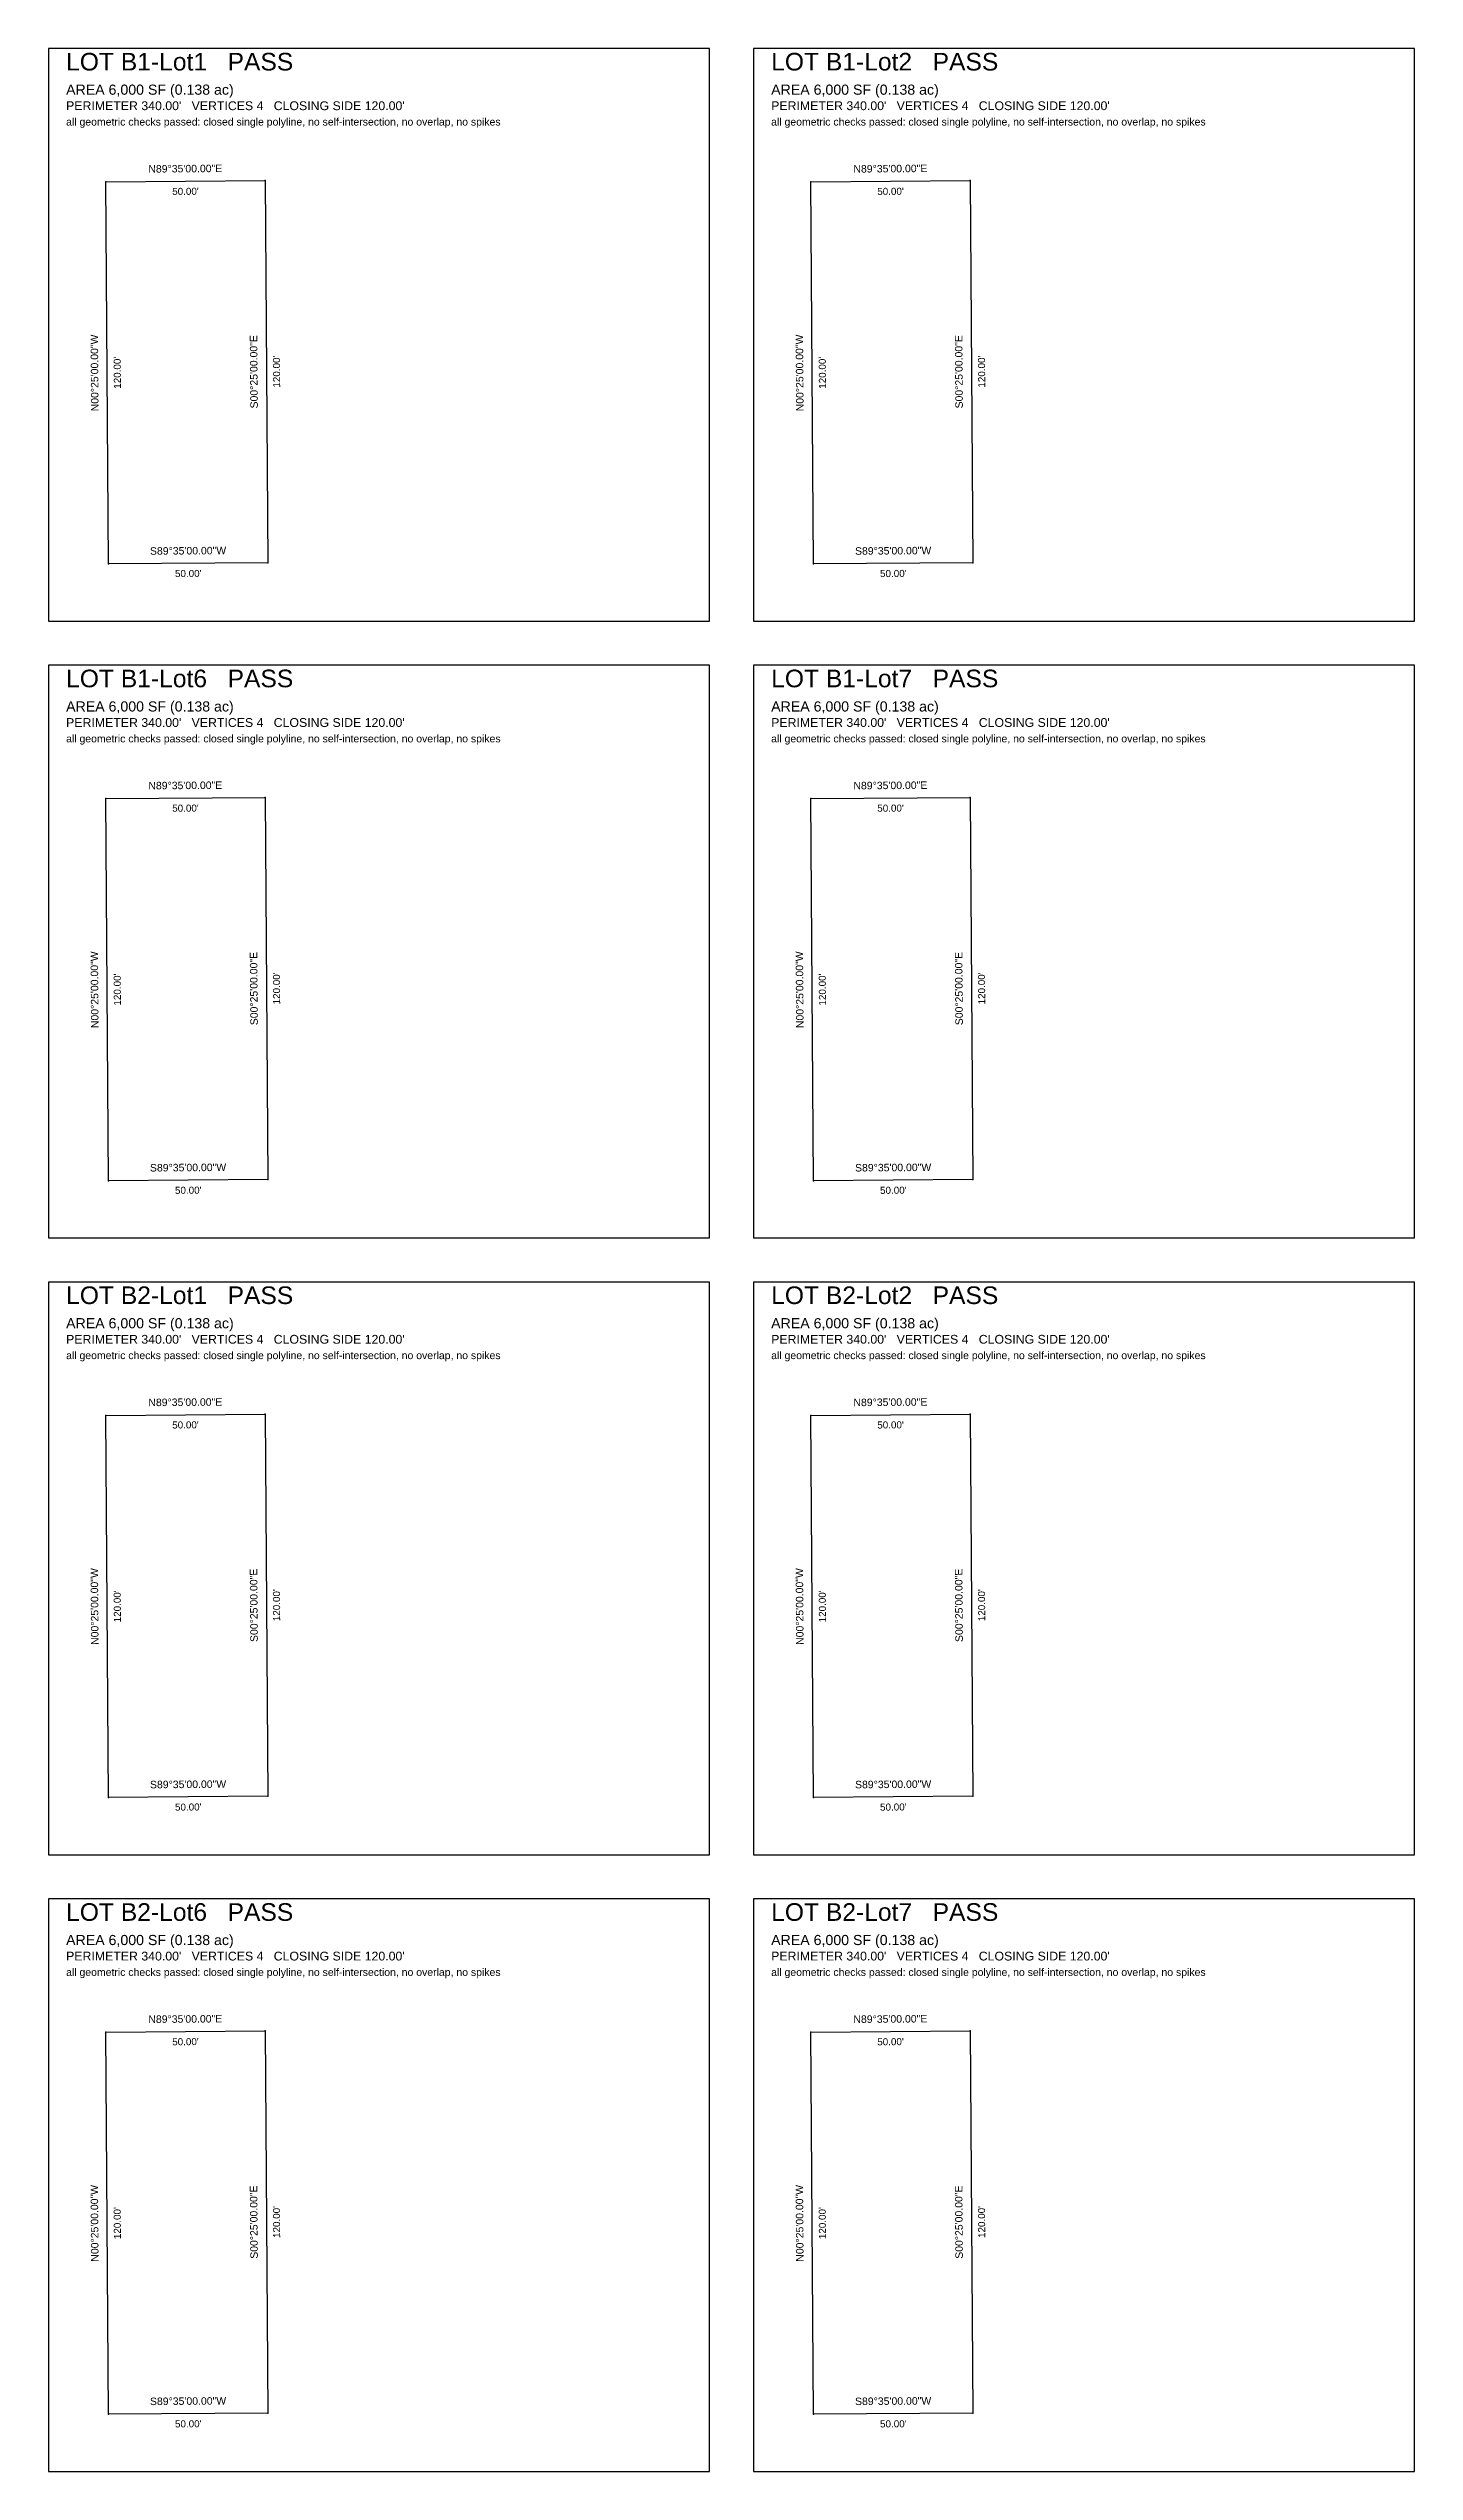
# Model space of a CAD drawing. Extents: x 0 to 1580, y -840 to 260.
# Drawn here: x 0 to 620, y -840 to 260 of the extents above; entities that cross this region are included whole.
import ezdxf
from ezdxf.enums import TextEntityAlignment as Align

# ---------------------------------------------------------------- set-up
doc = ezdxf.new("R2010")
doc.units = 0
doc.linetypes.add('ROT_0.42', pattern=[0])
doc.linetypes.add('ROT_90.42', pattern=[0])
for name, color, linetype in [('LOT_POLYLINE', 4, 'CONTINUOUS'), ('SHEET_FRAME', 8, 'CONTINUOUS'), ('SHEET_LABELS', 7, 'CONTINUOUS')]:
    doc.layers.add(name, color=color, linetype=linetype)
doc.styles.get("Standard").update_dxf_attribs({"font": 'Arial'})

msp = doc.modelspace()

# ---------------------------------------------------------------- linework, layer by layer
at = {"layer": 'LOT_POLYLINE'}
for points in [[(26, 199.4743), (98.281, 200), (99.5425, 26.5257), (27.2616, 26)], [(346, 199.4743), (418.281, 200), (419.5425, 26.5257), (347.2616, 26)], [(26, -80.5257), (98.281, -80), (99.5425, -253.4743), (27.2616, -254)], [(346, -80.5257), (418.281, -80), (419.5425, -253.4743), (347.2616, -254)], [(26, -360.5257), (98.281, -360), (99.5425, -533.4743), (27.2616, -534)], [(346, -360.5257), (418.281, -360), (419.5425, -533.4743), (347.2616, -534)], [(26, -640.5257), (98.281, -640), (99.5425, -813.4743), (27.2616, -814)], [(346, -640.5257), (418.281, -640), (419.5425, -813.4743), (347.2616, -814)]]:
    msp.add_lwpolyline(points, close=True, dxfattribs=at)
at = {"layer": 'SHEET_FRAME'}
for p, q in [((300, 260), (0, 260)), ((0, 260), (0, 0)), ((300, 0), (300, 260)), ((620, 260), (320, 260)), ((320, 260), (320, 0)), ((620, 0), (620, 260)), ((0, 0), (300, 0)), ((320, 0), (620, 0)), ((300, -20), (0, -20)), ((0, -20), (0, -280)), ((300, -280), (300, -20)), ((620, -20), (320, -20)), ((320, -20), (320, -280)), ((620, -280), (620, -20)), ((0, -280), (300, -280)), ((320, -280), (620, -280)), ((300, -300), (0, -300)), ((0, -300), (0, -560)), ((300, -560), (300, -300)), ((620, -300), (320, -300)), ((320, -300), (320, -560)), ((620, -560), (620, -300)), ((0, -560), (300, -560)), ((320, -560), (620, -560)), ((300, -580), (0, -580)), ((0, -580), (0, -840)), ((300, -840), (300, -580)), ((620, -580), (320, -580)), ((320, -580), (320, -840)), ((620, -840), (620, -580)), ((0, -840), (300, -840)), ((320, -840), (620, -840))]:
    msp.add_line(p, q, dxfattribs=at)
at = {"layer": 'SHEET_LABELS'}
for p in [(26, 199.4743), (98.281, 200), (346, 199.4743), (418.281, 200), (27.2616, 26), (99.5425, 26.5257), (347.2616, 26), (419.5425, 26.5257), (26, -80.5257), (98.281, -80), (346, -80.5257), (418.281, -80), (27.2616, -254), (99.5425, -253.4743), (347.2616, -254), (419.5425, -253.4743), (26, -360.5257), (98.281, -360), (346, -360.5257), (418.281, -360), (27.2616, -534), (99.5425, -533.4743), (347.2616, -534), (419.5425, -533.4743), (26, -640.5257), (98.281, -640), (346, -640.5257), (418.281, -640), (27.2616, -814), (99.5425, -813.4743), (347.2616, -814), (419.5425, -813.4743)]:
    msp.add_point(p, dxfattribs=at)

# ---------------------------------------------------------------- texts
for s, height, p in [('LOT B1-Lot1   PASS', 8, (8, 250)), ('LOT B1-Lot2   PASS', 8, (328, 250)), ('AREA 6,000 SF (0.138 ac)', 4.6, (8, 239)), ('AREA 6,000 SF (0.138 ac)', 4.6, (328, 239)), ("PERIMETER 340.00'   VERTICES 4   CLOSING SIDE 120.00'", 4, (8, 232)), ("PERIMETER 340.00'   VERTICES 4   CLOSING SIDE 120.00'", 4, (328, 232)), ('all geometric checks passed: closed single polyline, no self-intersection, no overlap, no spikes', 3.4, (8, 225)), ('all geometric checks passed: closed single polyline, no self-intersection, no overlap, no spikes', 3.4, (328, 225)), ('LOT B1-Lot6   PASS', 8, (8, -30)), ('LOT B1-Lot7   PASS', 8, (328, -30)), ('AREA 6,000 SF (0.138 ac)', 4.6, (8, -41)), ("PERIMETER 340.00'   VERTICES 4   CLOSING SIDE 120.00'", 4, (8, -48)), ('AREA 6,000 SF (0.138 ac)', 4.6, (328, -41)), ("PERIMETER 340.00'   VERTICES 4   CLOSING SIDE 120.00'", 4, (328, -48)), ('all geometric checks passed: closed single polyline, no self-intersection, no overlap, no spikes', 3.4, (8, -55)), ('all geometric checks passed: closed single polyline, no self-intersection, no overlap, no spikes', 3.4, (328, -55)), ('LOT B2-Lot1   PASS', 8, (8, -310)), ('LOT B2-Lot2   PASS', 8, (328, -310)), ('AREA 6,000 SF (0.138 ac)', 4.6, (8, -321)), ('AREA 6,000 SF (0.138 ac)', 4.6, (328, -321)), ("PERIMETER 340.00'   VERTICES 4   CLOSING SIDE 120.00'", 4, (8, -328)), ("PERIMETER 340.00'   VERTICES 4   CLOSING SIDE 120.00'", 4, (328, -328)), ('all geometric checks passed: closed single polyline, no self-intersection, no overlap, no spikes', 3.4, (8, -335)), ('all geometric checks passed: closed single polyline, no self-intersection, no overlap, no spikes', 3.4, (328, -335)), ('LOT B2-Lot6   PASS', 8, (8, -590)), ('LOT B2-Lot7   PASS', 8, (328, -590)), ('AREA 6,000 SF (0.138 ac)', 4.6, (8, -601)), ("PERIMETER 340.00'   VERTICES 4   CLOSING SIDE 120.00'", 4, (8, -608)), ('AREA 6,000 SF (0.138 ac)', 4.6, (328, -601)), ("PERIMETER 340.00'   VERTICES 4   CLOSING SIDE 120.00'", 4, (328, -608)), ('all geometric checks passed: closed single polyline, no self-intersection, no overlap, no spikes', 3.4, (8, -615)), ('all geometric checks passed: closed single polyline, no self-intersection, no overlap, no spikes', 3.4, (328, -615))]:
    msp.add_text(s, height=height, dxfattribs=at).set_placement(p)
at = {"layer": 'SHEET_LABELS', "linetype": 'ROT_0.42'}
for s, p in [('N89%%d35\'00.00"E', (62.1187, 202.7371)), ('N89%%d35\'00.00"E', (382.1187, 202.7371)), ('S89%%d35\'00.00"W', (63.3802, 29.2627)), ('S89%%d35\'00.00"W', (383.3802, 29.2627)), ('N89%%d35\'00.00"E', (62.1187, -77.2629)), ('N89%%d35\'00.00"E', (382.1187, -77.2629)), ('S89%%d35\'00.00"W', (63.3802, -250.7373)), ('S89%%d35\'00.00"W', (383.3802, -250.7373)), ('N89%%d35\'00.00"E', (62.1187, -357.2629)), ('N89%%d35\'00.00"E', (382.1187, -357.2629)), ('S89%%d35\'00.00"W', (63.3802, -530.7373)), ('S89%%d35\'00.00"W', (383.3802, -530.7373)), ('N89%%d35\'00.00"E', (62.1187, -637.2629)), ('N89%%d35\'00.00"E', (382.1187, -637.2629)), ('S89%%d35\'00.00"W', (63.3802, -810.7373)), ('S89%%d35\'00.00"W', (383.3802, -810.7373))]:
    msp.add_text(s, height=3.4, rotation=0.42, dxfattribs=at).set_placement(p, align=Align.BOTTOM_CENTER)
for p in [(62.1623, 196.7373), (382.1623, 196.7373), (63.4239, 23.2629), (383.4239, 23.2629), (62.1623, -83.2627), (382.1623, -83.2627), (63.4239, -256.7371), (383.4239, -256.7371), (62.1623, -363.2627), (382.1623, -363.2627), (63.4239, -536.7371), (383.4239, -536.7371), (62.1623, -643.2627), (382.1623, -643.2627), (63.4239, -816.7371), (383.4239, -816.7371)]:
    msp.add_text("50.00'", height=3.2, rotation=0.42, dxfattribs=at).set_placement(p, align=Align.TOP_CENTER)
at = {"layer": 'SHEET_LABELS', "linetype": 'ROT_90.42'}
for s, p in [('N00%%d25\'00.00"W', (23.6309, 112.7154)), ('S00%%d25\'00.00"E', (95.9118, 113.241)), ('N00%%d25\'00.00"W', (343.6309, 112.7154)), ('S00%%d25\'00.00"E', (415.9118, 113.241)), ('N00%%d25\'00.00"W', (23.6309, -167.2846)), ('S00%%d25\'00.00"E', (95.9118, -166.759)), ('N00%%d25\'00.00"W', (343.6309, -167.2846)), ('S00%%d25\'00.00"E', (415.9118, -166.759)), ('N00%%d25\'00.00"W', (23.6309, -447.2846)), ('S00%%d25\'00.00"E', (95.9118, -446.759)), ('N00%%d25\'00.00"W', (343.6309, -447.2846)), ('S00%%d25\'00.00"E', (415.9118, -446.759)), ('N00%%d25\'00.00"W', (23.6309, -727.2846)), ('S00%%d25\'00.00"E', (95.9118, -726.759)), ('N00%%d25\'00.00"W', (343.6309, -727.2846)), ('S00%%d25\'00.00"E', (415.9118, -726.759))]:
    msp.add_text(s, height=3.4, rotation=90.42, dxfattribs=at).set_placement(p, align=Align.BOTTOM_CENTER)
for p in [(29.6307, 112.759), (101.9117, 113.2846), (349.6307, 112.759), (421.9117, 113.2846), (29.6307, -167.241), (101.9117, -166.7154), (349.6307, -167.241), (421.9117, -166.7154), (101.9117, -446.7154), (421.9117, -446.7154), (29.6307, -447.241), (349.6307, -447.241), (29.6307, -727.241), (101.9117, -726.7154), (349.6307, -727.241), (421.9117, -726.7154)]:
    msp.add_text("120.00'", height=3.2, rotation=90.42, dxfattribs=at).set_placement(p, align=Align.TOP_CENTER)

doc.saveas('drawing.dxf')
